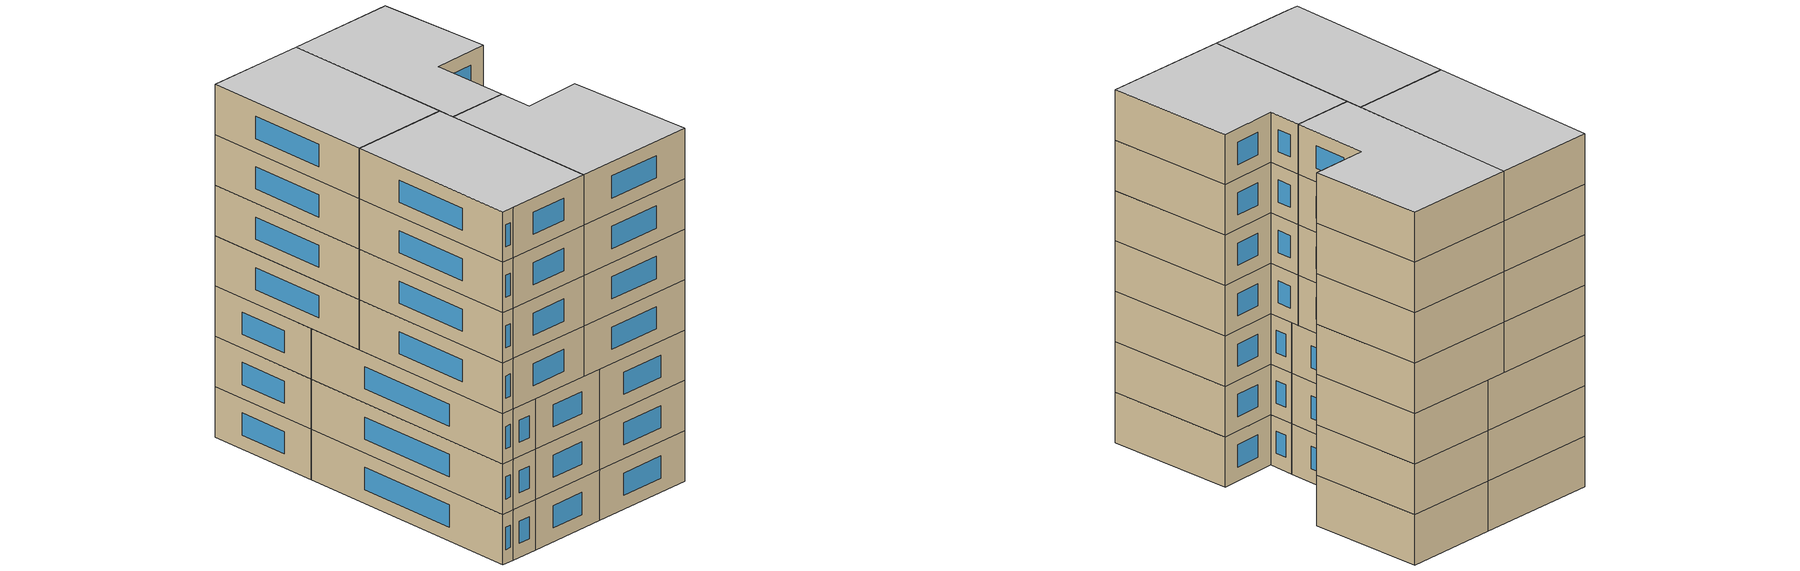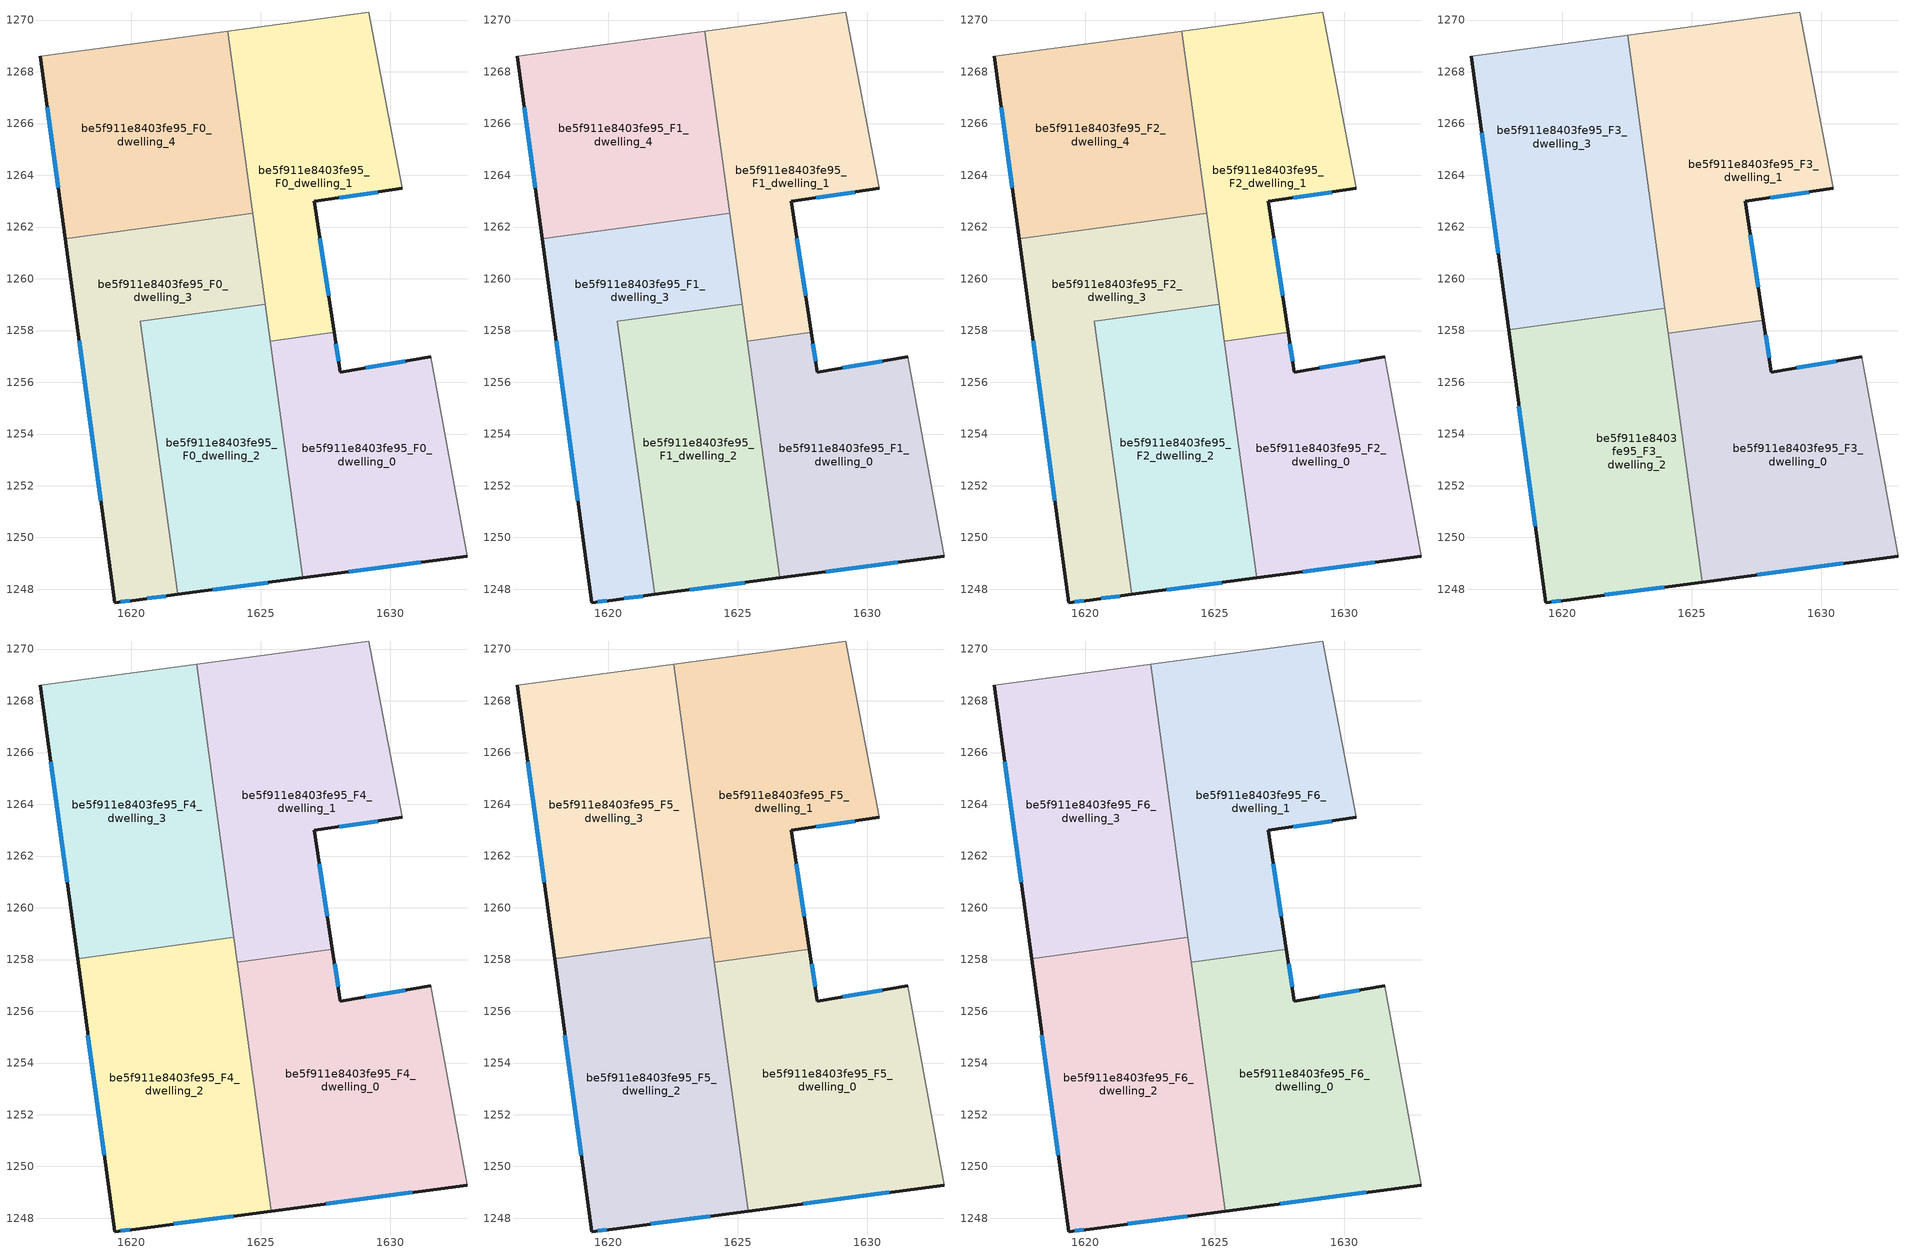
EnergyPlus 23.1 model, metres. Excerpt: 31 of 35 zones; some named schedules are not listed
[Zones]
be5f911e8403fe95_F0_dwelling_0
 floor ground (EU_floor_Construction): 1631.57,1256.99 1632.97,1249.28 1626.62,1248.44 1625.37,1257.58 1627.84,1257.92 1628.07,1256.39 z0
 wall outside (EU_wall_Construction): 1626.62,1248.44 1632.97,1249.28 / 1631.57,1256.99 1628.07,1256.39 1627.84,1257.92 z0:3
 wall adiabatic (EU_wall_Construction): 1632.97,1249.28 1631.57,1256.99 z0:3
 wall to be5f911e8403fe95_F0_dwelling_1 (EU_wall_Construction): 1627.84,1257.92 1625.37,1257.58 z0:3
 wall to be5f911e8403fe95_F0_dwelling_2 (EU_wall_Construction): 1625.37,1257.58 1626.62,1248.44 z0:3
 window (EU_Window_Construction): 1628.4,1248.67 1631.19,1249.04 / 1628,1256.82 1627.9,1257.49 / 1630.59,1256.82 1629.05,1256.55 z0.84:2.16
be5f911e8403fe95_F0_dwelling_1
 floor ground (EU_floor_Construction): 1629.17,1270.3 1630.47,1263.49 1627.09,1263 1627.07,1262.99 1627.84,1257.92 1625.37,1257.58 1623.72,1269.57 z0
 wall outside (EU_wall_Construction): 1627.84,1257.92 1627.07,1262.99 1627.09,1263 1630.47,1263.49 z0:3
 wall adiabatic (EU_wall_Construction): 1630.47,1263.49 1629.17,1270.3 1623.72,1269.57 z0:3
 wall to be5f911e8403fe95_F0_dwelling_4 (EU_wall_Construction): 1623.72,1269.57 1624.69,1262.54 z0:3
 wall to be5f911e8403fe95_F0_dwelling_3 (EU_wall_Construction): 1624.69,1262.54 1625.17,1259.01 z0:3
 wall to be5f911e8403fe95_F0_dwelling_2 (EU_wall_Construction): 1625.17,1259.01 1625.37,1257.59 z0:3
 window (EU_Window_Construction): 1628.04,1263.13 1629.53,1263.35 / 1627.62,1259.34 1627.28,1261.57 z0.84:2.16
be5f911e8403fe95_F0_dwelling_2
 floor ground (EU_floor_Construction): 1625.17,1259.01 1626.62,1248.44 1621.78,1247.8 1620.33,1258.35 z0
 wall outside (EU_wall_Construction): 1621.78,1247.8 1626.62,1248.44 z0:3
 wall to be5f911e8403fe95_F0_dwelling_3 (EU_wall_Construction): 1625.17,1259.01 1620.33,1258.35 1621.78,1247.8 z0:3
 window (EU_Window_Construction): 1623.14,1247.98 1625.27,1248.26 z0.84:2.16
be5f911e8403fe95_F0_dwelling_3
 floor ground (EU_floor_Construction): 1624.69,1262.54 1625.17,1259.01 1620.33,1258.35 1621.78,1247.8 1620.16,1247.58 1619.36,1247.48 1617.43,1261.54 z0
 wall outside (EU_wall_Construction): 1617.43,1261.54 1619.36,1247.48 1620.16,1247.58 1621.78,1247.8 z0:3
 wall to be5f911e8403fe95_F0_dwelling_4 (EU_wall_Construction): 1624.69,1262.54 1617.43,1261.54 z0:3
 window (EU_Window_Construction): 1620.62,1247.64 1621.33,1247.74 / 1619.58,1247.51 1619.94,1247.55 / 1617.97,1257.6 1618.82,1251.42 z0.84:2.16
be5f911e8403fe95_F0_dwelling_4
 floor ground (EU_floor_Construction): 1623.72,1269.57 1624.69,1262.54 1617.43,1261.54 1616.46,1268.6 z0
 wall outside (EU_wall_Construction): 1616.46,1268.6 1617.43,1261.54 z0:3
 wall adiabatic (EU_wall_Construction): 1623.72,1269.57 1616.46,1268.6 z0:3
 window (EU_Window_Construction): 1616.74,1266.62 1617.16,1263.52 z0.84:2.16
be5f911e8403fe95_F1_dwelling_0
 floor to be5f911e8403fe95_F0_dwelling_0 (EU_floor_Construction): 1631.57,1256.99 1632.97,1249.28 1626.62,1248.44 1625.37,1257.58 1627.84,1257.92 1628.07,1256.39 z3
 wall outside (EU_wall_Construction): 1626.62,1248.44 1632.97,1249.28 / 1631.57,1256.99 1628.07,1256.39 1627.84,1257.92 z3:6
 wall adiabatic (EU_wall_Construction): 1632.97,1249.28 1631.57,1256.99 z3:6
 wall to be5f911e8403fe95_F1_dwelling_1 (EU_wall_Construction): 1627.84,1257.92 1625.37,1257.58 z3:6
 wall to be5f911e8403fe95_F1_dwelling_2 (EU_wall_Construction): 1625.37,1257.58 1626.62,1248.44 z3:6
 window (EU_Window_Construction): 1628.4,1248.67 1631.19,1249.04 / 1628,1256.82 1627.9,1257.49 / 1630.59,1256.82 1629.05,1256.55 z3.84:5.16
be5f911e8403fe95_F1_dwelling_1
 floor to be5f911e8403fe95_F0_dwelling_1 (EU_floor_Construction): 1629.17,1270.3 1630.47,1263.49 1627.09,1263 1627.07,1262.99 1627.84,1257.92 1625.37,1257.58 1623.72,1269.57 z3
 wall outside (EU_wall_Construction): 1627.84,1257.92 1627.07,1262.99 1627.09,1263 1630.47,1263.49 z3:6
 wall adiabatic (EU_wall_Construction): 1630.47,1263.49 1629.17,1270.3 1623.72,1269.57 z3:6
 wall to be5f911e8403fe95_F1_dwelling_4 (EU_wall_Construction): 1623.72,1269.57 1624.69,1262.54 z3:6
 wall to be5f911e8403fe95_F1_dwelling_3 (EU_wall_Construction): 1624.69,1262.54 1625.17,1259.01 z3:6
 wall to be5f911e8403fe95_F1_dwelling_2 (EU_wall_Construction): 1625.17,1259.01 1625.37,1257.59 z3:6
 window (EU_Window_Construction): 1628.04,1263.13 1629.53,1263.35 / 1627.62,1259.34 1627.28,1261.57 z3.84:5.16
be5f911e8403fe95_F1_dwelling_2
 floor to be5f911e8403fe95_F0_dwelling_2 (EU_floor_Construction): 1625.17,1259.01 1626.62,1248.44 1621.78,1247.8 1620.33,1258.35 z3
 wall outside (EU_wall_Construction): 1621.78,1247.8 1626.62,1248.44 z3:6
 wall to be5f911e8403fe95_F1_dwelling_3 (EU_wall_Construction): 1625.17,1259.01 1620.33,1258.35 1621.78,1247.8 z3:6
 window (EU_Window_Construction): 1623.14,1247.98 1625.27,1248.26 z3.84:5.16
be5f911e8403fe95_F1_dwelling_3
 floor to be5f911e8403fe95_F0_dwelling_3 (EU_floor_Construction): 1624.69,1262.54 1625.17,1259.01 1620.33,1258.35 1621.78,1247.8 1620.16,1247.58 1619.36,1247.48 1617.43,1261.54 z3
 wall outside (EU_wall_Construction): 1617.43,1261.54 1619.36,1247.48 1620.16,1247.58 1621.78,1247.8 z3:6
 wall to be5f911e8403fe95_F1_dwelling_4 (EU_wall_Construction): 1624.69,1262.54 1617.43,1261.54 z3:6
 window (EU_Window_Construction): 1620.62,1247.64 1621.33,1247.74 / 1619.58,1247.51 1619.94,1247.55 / 1617.97,1257.6 1618.82,1251.42 z3.84:5.16
be5f911e8403fe95_F1_dwelling_4
 floor to be5f911e8403fe95_F0_dwelling_4 (EU_floor_Construction): 1623.72,1269.57 1624.69,1262.54 1617.43,1261.54 1616.46,1268.6 z3
 wall outside (EU_wall_Construction): 1616.46,1268.6 1617.43,1261.54 z3:6
 wall adiabatic (EU_wall_Construction): 1623.72,1269.57 1616.46,1268.6 z3:6
 window (EU_Window_Construction): 1616.74,1266.62 1617.16,1263.52 z3.84:5.16
be5f911e8403fe95_F2_dwelling_0
 floor to be5f911e8403fe95_F1_dwelling_0 (EU_floor_Construction): 1631.57,1256.99 1632.97,1249.28 1626.62,1248.44 1625.37,1257.58 1627.84,1257.92 1628.07,1256.39 z6
 wall outside (EU_wall_Construction): 1626.62,1248.44 1632.97,1249.28 / 1631.57,1256.99 1628.07,1256.39 1627.84,1257.92 z6:9
 wall adiabatic (EU_wall_Construction): 1632.97,1249.28 1631.57,1256.99 z6:9
 wall to be5f911e8403fe95_F2_dwelling_1 (EU_wall_Construction): 1627.84,1257.92 1625.37,1257.58 z6:9
 wall to be5f911e8403fe95_F2_dwelling_2 (EU_wall_Construction): 1625.37,1257.58 1626.62,1248.44 z6:9
 window (EU_Window_Construction): 1628.4,1248.67 1631.19,1249.04 / 1628,1256.82 1627.9,1257.49 / 1630.59,1256.82 1629.05,1256.55 z6.84:8.16
be5f911e8403fe95_F2_dwelling_1
 floor to be5f911e8403fe95_F1_dwelling_1 (EU_floor_Construction): 1629.17,1270.3 1630.47,1263.49 1627.09,1263 1627.07,1262.99 1627.84,1257.92 1625.37,1257.58 1623.72,1269.57 z6
 wall outside (EU_wall_Construction): 1627.84,1257.92 1627.07,1262.99 1627.09,1263 1630.47,1263.49 z6:9
 wall adiabatic (EU_wall_Construction): 1630.47,1263.49 1629.17,1270.3 1623.72,1269.57 z6:9
 wall to be5f911e8403fe95_F2_dwelling_4 (EU_wall_Construction): 1623.72,1269.57 1624.69,1262.54 z6:9
 wall to be5f911e8403fe95_F2_dwelling_3 (EU_wall_Construction): 1624.69,1262.54 1625.17,1259.01 z6:9
 wall to be5f911e8403fe95_F2_dwelling_2 (EU_wall_Construction): 1625.17,1259.01 1625.37,1257.59 z6:9
 window (EU_Window_Construction): 1628.04,1263.13 1629.53,1263.35 / 1627.62,1259.34 1627.28,1261.57 z6.84:8.16
be5f911e8403fe95_F2_dwelling_2
 floor to be5f911e8403fe95_F1_dwelling_2 (EU_floor_Construction): 1625.17,1259.01 1626.62,1248.44 1621.78,1247.8 1620.33,1258.35 z6
 wall outside (EU_wall_Construction): 1621.78,1247.8 1626.62,1248.44 z6:9
 wall to be5f911e8403fe95_F2_dwelling_3 (EU_wall_Construction): 1625.17,1259.01 1620.33,1258.35 1621.78,1247.8 z6:9
 window (EU_Window_Construction): 1623.14,1247.98 1625.27,1248.26 z6.84:8.16
 ceiling adiabatic (EU_roof_Construction): 1625.41,1248.28 1623.96,1258.85 1620.33,1258.35 1621.78,1247.8 z9
be5f911e8403fe95_F2_dwelling_3
 floor to be5f911e8403fe95_F1_dwelling_3 (EU_floor_Construction): 1624.69,1262.54 1625.17,1259.01 1620.33,1258.35 1621.78,1247.8 1620.16,1247.58 1619.36,1247.48 1617.43,1261.54 z6
 wall outside (EU_wall_Construction): 1617.43,1261.54 1619.36,1247.48 1620.16,1247.58 1621.78,1247.8 z6:9
 wall to be5f911e8403fe95_F2_dwelling_4 (EU_wall_Construction): 1624.69,1262.54 1617.43,1261.54 z6:9
 window (EU_Window_Construction): 1620.62,1247.64 1621.33,1247.74 / 1619.58,1247.51 1619.94,1247.55 / 1617.97,1257.6 1618.82,1251.42 z6.84:8.16
be5f911e8403fe95_F2_dwelling_4
 floor to be5f911e8403fe95_F1_dwelling_4 (EU_floor_Construction): 1623.72,1269.57 1624.69,1262.54 1617.43,1261.54 1616.46,1268.6 z6
 wall outside (EU_wall_Construction): 1616.46,1268.6 1617.43,1261.54 z6:9
 wall adiabatic (EU_wall_Construction): 1623.72,1269.57 1616.46,1268.6 z6:9
 window (EU_Window_Construction): 1616.74,1266.62 1617.16,1263.52 z6.84:8.16
be5f911e8403fe95_F3_dwelling_0
 floor to be5f911e8403fe95_F2_dwelling_0 (EU_floor_Construction): 1631.57,1256.99 1632.97,1249.28 1626.62,1248.44 1625.37,1257.58 1627.84,1257.92 1628.07,1256.39 z9
 floor to be5f911e8403fe95_F2_dwelling_2 (EU_floor_Construction): 1625.3,1258.05 1626.62,1248.44 1625.41,1248.28 1624.09,1257.89 z9
 floor to be5f911e8403fe95_F2_dwelling_1 (EU_floor_Construction): 1627.77,1258.39 1627.84,1257.92 1625.37,1257.59 1625.3,1258.05 z9
 wall outside (EU_wall_Construction): 1625.41,1248.28 1632.97,1249.28 / 1631.57,1256.99 1628.07,1256.39 1627.77,1258.39 z9:12
 wall to be5f911e8403fe95_F3_dwelling_1 (EU_wall_Construction): 1627.77,1258.39 1624.09,1257.89 z9:12
 wall adiabatic (EU_wall_Construction): 1632.97,1249.28 1631.57,1256.99 z9:12
 wall to be5f911e8403fe95_F3_dwelling_2 (EU_wall_Construction): 1624.09,1257.89 1625.41,1248.28 z9:12
 window (EU_Window_Construction): 1627.53,1248.56 1630.85,1249 / 1627.98,1256.95 1627.85,1257.83 / 1630.59,1256.82 1629.05,1256.55 z9.84:11.16
be5f911e8403fe95_F3_dwelling_1
 floor to be5f911e8403fe95_F2_dwelling_1 (EU_floor_Construction): 1629.17,1270.3 1630.47,1263.49 1627.07,1262.99 1627.77,1258.39 1625.3,1258.05 1623.73,1269.57 z9
 floor to be5f911e8403fe95_F2_dwelling_3 (EU_floor_Construction): 1624.69,1262.54 1625.17,1259.01 1623.96,1258.85 1623.48,1262.37 z9
 floor to be5f911e8403fe95_F2_dwelling_4 (EU_floor_Construction): 1623.73,1269.57 1624.69,1262.54 1623.48,1262.37 1622.52,1269.41 z9
 floor to be5f911e8403fe95_F2_dwelling_2 (EU_floor_Construction): 1625.17,1259.01 1625.3,1258.05 1624.09,1257.89 1623.96,1258.85 z9
 wall outside (EU_wall_Construction): 1627.77,1258.39 1627.07,1262.99 1630.47,1263.49 z9:12
 wall adiabatic (EU_wall_Construction): 1630.47,1263.49 1629.17,1270.3 1622.52,1269.41 z9:12
 wall to be5f911e8403fe95_F3_dwelling_3 (EU_wall_Construction): 1622.52,1269.41 1623.96,1258.86 z9:12
 wall to be5f911e8403fe95_F3_dwelling_2 (EU_wall_Construction): 1623.96,1258.86 1624.09,1257.89 z9:12
 window (EU_Window_Construction): 1628.02,1263.13 1629.52,1263.35 / 1627.57,1259.68 1627.27,1261.7 z9.84:11.16
be5f911e8403fe95_F3_dwelling_2
 floor to be5f911e8403fe95_F2_dwelling_3 (EU_floor_Construction): 1623.96,1258.86 1620.33,1258.35 1621.78,1247.8 1620.16,1247.58 1619.36,1247.48 1617.91,1258.03 z9
 floor adiabatic (EU_floor_Construction): 1623.96,1258.86 1625.41,1248.28 1621.78,1247.8 1620.33,1258.35 z9
 wall outside (EU_wall_Construction): 1617.91,1258.03 1619.36,1247.48 1620.16,1247.58 1625.41,1248.28 z9:12
 wall to be5f911e8403fe95_F3_dwelling_3 (EU_wall_Construction): 1623.96,1258.86 1617.91,1258.03 z9:12
 window (EU_Window_Construction): 1621.63,1247.78 1623.94,1248.08 / 1619.58,1247.51 1619.94,1247.55 / 1618.32,1255.07 1618.95,1250.44 z9.84:11.16
be5f911e8403fe95_F3_dwelling_3
 floor to be5f911e8403fe95_F2_dwelling_3 (EU_floor_Construction): 1623.48,1262.37 1623.96,1258.86 1617.91,1258.03 1617.43,1261.54 z9
 floor to be5f911e8403fe95_F2_dwelling_4 (EU_floor_Construction): 1622.52,1269.41 1623.48,1262.37 1617.43,1261.54 1616.46,1268.6 z9
 wall outside (EU_wall_Construction): 1616.46,1268.6 1617.91,1258.03 z9:12
 wall adiabatic (EU_wall_Construction): 1622.52,1269.41 1616.46,1268.6 z9:12
 window (EU_Window_Construction): 1616.87,1265.64 1617.51,1260.99 z9.84:11.16
be5f911e8403fe95_F4_dwelling_0
 floor to be5f911e8403fe95_F3_dwelling_0 (EU_floor_Construction): 1631.57,1256.99 1632.97,1249.28 1625.41,1248.28 1624.09,1257.89 1627.77,1258.39 1628.07,1256.39 z12
 wall outside (EU_wall_Construction): 1625.41,1248.28 1632.97,1249.28 / 1631.57,1256.99 1628.07,1256.39 1627.77,1258.39 z12:15
 wall to be5f911e8403fe95_F4_dwelling_1 (EU_wall_Construction): 1627.77,1258.39 1624.09,1257.89 z12:15
 wall adiabatic (EU_wall_Construction): 1632.97,1249.28 1631.57,1256.99 z12:15
 wall to be5f911e8403fe95_F4_dwelling_2 (EU_wall_Construction): 1624.09,1257.89 1625.41,1248.28 z12:15
 window (EU_Window_Construction): 1627.53,1248.56 1630.85,1249 / 1627.98,1256.95 1627.85,1257.83 / 1630.59,1256.82 1629.05,1256.55 z12.84:14.16
be5f911e8403fe95_F4_dwelling_1
 floor to be5f911e8403fe95_F3_dwelling_1 (EU_floor_Construction): 1629.17,1270.3 1630.47,1263.49 1627.07,1262.99 1627.77,1258.39 1624.09,1257.89 1622.52,1269.41 z12
 wall outside (EU_wall_Construction): 1627.77,1258.39 1627.07,1262.99 1630.47,1263.49 z12:15
 wall adiabatic (EU_wall_Construction): 1630.47,1263.49 1629.17,1270.3 1622.52,1269.41 z12:15
 wall to be5f911e8403fe95_F4_dwelling_3 (EU_wall_Construction): 1622.52,1269.41 1623.96,1258.86 z12:15
 wall to be5f911e8403fe95_F4_dwelling_2 (EU_wall_Construction): 1623.96,1258.86 1624.09,1257.89 z12:15
 window (EU_Window_Construction): 1628.02,1263.13 1629.52,1263.35 / 1627.57,1259.68 1627.27,1261.7 z12.84:14.16
be5f911e8403fe95_F4_dwelling_2
 floor to be5f911e8403fe95_F3_dwelling_2 (EU_floor_Construction): 1623.96,1258.86 1625.41,1248.28 1620.16,1247.58 1619.36,1247.48 1617.91,1258.03 z12
 wall outside (EU_wall_Construction): 1617.91,1258.03 1619.36,1247.48 1620.16,1247.58 1625.41,1248.28 z12:15
 wall to be5f911e8403fe95_F4_dwelling_3 (EU_wall_Construction): 1623.96,1258.86 1617.91,1258.03 z12:15
 window (EU_Window_Construction): 1621.63,1247.78 1623.94,1248.08 / 1619.58,1247.51 1619.94,1247.55 / 1618.32,1255.07 1618.95,1250.44 z12.84:14.16
be5f911e8403fe95_F4_dwelling_3
 floor to be5f911e8403fe95_F3_dwelling_3 (EU_floor_Construction): 1622.52,1269.41 1623.96,1258.86 1617.91,1258.03 1616.46,1268.6 z12
 wall outside (EU_wall_Construction): 1616.46,1268.6 1617.91,1258.03 z12:15
 wall adiabatic (EU_wall_Construction): 1622.52,1269.41 1616.46,1268.6 z12:15
 window (EU_Window_Construction): 1616.87,1265.64 1617.51,1260.99 z12.84:14.16
be5f911e8403fe95_F5_dwelling_0
 floor to be5f911e8403fe95_F4_dwelling_0 (EU_floor_Construction): 1631.57,1256.99 1632.97,1249.28 1625.41,1248.28 1624.09,1257.89 1627.77,1258.39 1628.07,1256.39 z15
 wall outside (EU_wall_Construction): 1625.41,1248.28 1632.97,1249.28 / 1631.57,1256.99 1628.07,1256.39 1627.77,1258.39 z15:18
 wall to be5f911e8403fe95_F5_dwelling_1 (EU_wall_Construction): 1627.77,1258.39 1624.09,1257.89 z15:18
 wall adiabatic (EU_wall_Construction): 1632.97,1249.28 1631.57,1256.99 z15:18
 wall to be5f911e8403fe95_F5_dwelling_2 (EU_wall_Construction): 1624.09,1257.89 1625.41,1248.28 z15:18
 window (EU_Window_Construction): 1627.53,1248.56 1630.85,1249 / 1627.98,1256.95 1627.85,1257.83 / 1630.59,1256.82 1629.05,1256.55 z15.84:17.16
be5f911e8403fe95_F5_dwelling_1
 floor to be5f911e8403fe95_F4_dwelling_1 (EU_floor_Construction): 1629.17,1270.3 1630.47,1263.49 1627.07,1262.99 1627.77,1258.39 1624.09,1257.89 1622.52,1269.41 z15
 wall outside (EU_wall_Construction): 1627.77,1258.39 1627.07,1262.99 1630.47,1263.49 z15:18
 wall adiabatic (EU_wall_Construction): 1630.47,1263.49 1629.17,1270.3 1622.52,1269.41 z15:18
 wall to be5f911e8403fe95_F5_dwelling_3 (EU_wall_Construction): 1622.52,1269.41 1623.96,1258.86 z15:18
 wall to be5f911e8403fe95_F5_dwelling_2 (EU_wall_Construction): 1623.96,1258.86 1624.09,1257.89 z15:18
 window (EU_Window_Construction): 1628.02,1263.13 1629.52,1263.35 / 1627.57,1259.68 1627.27,1261.7 z15.84:17.16
be5f911e8403fe95_F5_dwelling_2
 floor to be5f911e8403fe95_F4_dwelling_2 (EU_floor_Construction): 1623.96,1258.86 1625.41,1248.28 1620.16,1247.58 1619.36,1247.48 1617.91,1258.03 z15
 wall outside (EU_wall_Construction): 1617.91,1258.03 1619.36,1247.48 1620.16,1247.58 1625.41,1248.28 z15:18
 wall to be5f911e8403fe95_F5_dwelling_3 (EU_wall_Construction): 1623.96,1258.86 1617.91,1258.03 z15:18
 window (EU_Window_Construction): 1621.63,1247.78 1623.94,1248.08 / 1619.58,1247.51 1619.94,1247.55 / 1618.32,1255.07 1618.95,1250.44 z15.84:17.16
be5f911e8403fe95_F5_dwelling_3
 floor to be5f911e8403fe95_F4_dwelling_3 (EU_floor_Construction): 1622.52,1269.41 1623.96,1258.86 1617.91,1258.03 1616.46,1268.6 z15
 wall outside (EU_wall_Construction): 1616.46,1268.6 1617.91,1258.03 z15:18
 wall adiabatic (EU_wall_Construction): 1622.52,1269.41 1616.46,1268.6 z15:18
 window (EU_Window_Construction): 1616.87,1265.64 1617.51,1260.99 z15.84:17.16
be5f911e8403fe95_F6_dwelling_0
 floor to be5f911e8403fe95_F5_dwelling_0 (EU_floor_Construction): 1631.57,1256.99 1632.97,1249.28 1625.41,1248.28 1624.09,1257.89 1627.77,1258.39 1628.07,1256.39 z18
 wall outside (EU_wall_Construction): 1625.41,1248.28 1632.97,1249.28 / 1631.57,1256.99 1628.07,1256.39 1627.77,1258.39 z18:21
 wall to be5f911e8403fe95_F6_dwelling_1 (EU_wall_Construction): 1627.77,1258.39 1624.09,1257.89 z18:21
 wall adiabatic (EU_wall_Construction): 1632.97,1249.28 1631.57,1256.99 z18:21
 wall to be5f911e8403fe95_F6_dwelling_2 (EU_wall_Construction): 1624.09,1257.89 1625.41,1248.28 z18:21
 window (EU_Window_Construction): 1627.53,1248.56 1630.85,1249 / 1627.98,1256.95 1627.85,1257.83 / 1630.59,1256.82 1629.05,1256.55 z18.84:20.16
 ceiling to be5f911e8403fe95_F7_dwelling_0 (EU_floor_Construction): 1632.97,1249.28 1631.57,1256.99 1628.07,1256.39 1627.77,1258.39 1624.09,1257.89 1625.41,1248.28 z21
be5f911e8403fe95_F6_dwelling_1
 floor to be5f911e8403fe95_F5_dwelling_1 (EU_floor_Construction): 1629.17,1270.3 1630.47,1263.49 1627.07,1262.99 1627.77,1258.39 1624.09,1257.89 1622.52,1269.41 z18
 wall outside (EU_wall_Construction): 1627.77,1258.39 1627.07,1262.99 1630.47,1263.49 z18:21
 wall adiabatic (EU_wall_Construction): 1630.47,1263.49 1629.17,1270.3 1622.52,1269.41 z18:21
 wall to be5f911e8403fe95_F6_dwelling_3 (EU_wall_Construction): 1622.52,1269.41 1623.96,1258.86 z18:21
 wall to be5f911e8403fe95_F6_dwelling_2 (EU_wall_Construction): 1623.96,1258.86 1624.09,1257.89 z18:21
 window (EU_Window_Construction): 1628.02,1263.13 1629.52,1263.35 / 1627.57,1259.68 1627.27,1261.7 z18.84:20.16
 ceiling to be5f911e8403fe95_F7_dwelling_1 (EU_floor_Construction): 1627.77,1258.39 1627.07,1262.99 1630.47,1263.49 1629.17,1270.3 1622.52,1269.41 1624.09,1257.89 z21
be5f911e8403fe95_F6_dwelling_2
 floor to be5f911e8403fe95_F5_dwelling_2 (EU_floor_Construction): 1623.96,1258.86 1625.41,1248.28 1620.16,1247.58 1619.36,1247.48 1617.91,1258.03 z18
 wall outside (EU_wall_Construction): 1617.91,1258.03 1619.36,1247.48 1620.16,1247.58 1625.41,1248.28 z18:21
 wall to be5f911e8403fe95_F6_dwelling_3 (EU_wall_Construction): 1623.96,1258.86 1617.91,1258.03 z18:21
 window (EU_Window_Construction): 1621.63,1247.78 1623.94,1248.08 / 1619.58,1247.51 1619.94,1247.55 / 1618.32,1255.07 1618.95,1250.44 z18.84:20.16
 ceiling to be5f911e8403fe95_F7_dwelling_2 (EU_floor_Construction): 1625.41,1248.28 1623.96,1258.86 1617.91,1258.03 1619.36,1247.48 1620.16,1247.58 z21
be5f911e8403fe95_F6_dwelling_3
 floor to be5f911e8403fe95_F5_dwelling_3 (EU_floor_Construction): 1622.52,1269.41 1623.96,1258.86 1617.91,1258.03 1616.46,1268.6 z18
 wall outside (EU_wall_Construction): 1616.46,1268.6 1617.91,1258.03 z18:21
 wall adiabatic (EU_wall_Construction): 1622.52,1269.41 1616.46,1268.6 z18:21
 window (EU_Window_Construction): 1616.87,1265.64 1617.51,1260.99 z18.84:20.16
 ceiling to be5f911e8403fe95_F7_dwelling_3 (EU_floor_Construction): 1623.96,1258.86 1622.52,1269.41 1616.46,1268.6 1617.91,1258.03 z21
[Building]
EU S2 Campaign: North Axis=0; Terrain=City; Solar Distribution=FullExterior
[Site:Location]
Lyon-Bron: Latitude=45.75; Longitude=5; Time Zone=1; Elevation=198
[SizingPeriod:WeatherFileDays]
AnnualSizingPeriod: Begin Month=1; Begin Day of Month=1; End Month=12; End Day of Month=31; Day of Week for Start Day=Monday; Use Weather File Daylight Saving Period=No; Use Weather File Rain and Snow Indicators=No
[MATERIAL]
EU_InternalMass_Material: Roughness=MediumRough; Thickness=0.1; Conductivity=1; Density=1800; Specific Heat=900; Thermal Absorptance=0.9; Solar Absorptance=0.7; Visible Absorptance=0.7
[MATERIAL:NOMASS] Roughness=MediumRough; Thermal Absorptance=0.9; Solar Absorptance=0.7; Visible Absorptance=0.7
Name | Thermal Resistance
EU_wall_NoMass | 0.776494
EU_roof_NoMass | 0.486893
EU_floor_NoMass | 0.421597
[WINDOWMATERIAL:SIMPLEGLAZINGSYSTEM]
EU_Window_SimpleGlazing: UFactor=4.24961; Solar Heat Gain Coefficient=0.83; Visible Transmittance=0.83
[CONSTRUCTION]
EU_wall_Construction: EU_wall_NoMass
EU_roof_Construction: EU_roof_NoMass
EU_floor_Construction: EU_floor_NoMass
EU_Window_Construction: EU_Window_SimpleGlazing
EU_InternalMass_Construction: EU_InternalMass_Material
[ZONE] Type=1; Multiplier=1; Ceiling Height=autocalculate; Floor Area=autocalculate; Part of Total Floor Area=Yes
Name | Volume
be5f911e8403fe95_F0_dwelling_0; be5f911e8403fe95_F1_dwelling_0; be5f911e8403fe95_F2_dwelling_0 | 156.202
be5f911e8403fe95_F3_dwelling_0; be5f911e8403fe95_F4_dwelling_0; be5f911e8403fe95_F5_dwelling_0; be5f911e8403fe95_F6_dwelling_0 | 195.253
be5f911e8403fe95_F0_dwelling_1; be5f911e8403fe95_F1_dwelling_1; be5f911e8403fe95_F2_dwelling_1 | 156.204
be5f911e8403fe95_F3_dwelling_1; be5f911e8403fe95_F4_dwelling_1; be5f911e8403fe95_F5_dwelling_1; be5f911e8403fe95_F6_dwelling_1 | 195.238
be5f911e8403fe95_F0_dwelling_2; be5f911e8403fe95_F1_dwelling_2; be5f911e8403fe95_F2_dwelling_2 | 156.208
be5f911e8403fe95_F3_dwelling_2; be5f911e8403fe95_F4_dwelling_2; be5f911e8403fe95_F5_dwelling_2; be5f911e8403fe95_F6_dwelling_2 | 195.232
be5f911e8403fe95_F0_dwelling_3; be5f911e8403fe95_F1_dwelling_3; be5f911e8403fe95_F2_dwelling_3 | 156.173
be5f911e8403fe95_F3_dwelling_3; be5f911e8403fe95_F4_dwelling_3; be5f911e8403fe95_F5_dwelling_3; be5f911e8403fe95_F6_dwelling_3 | 195.251
be5f911e8403fe95_F0_dwelling_4; be5f911e8403fe95_F1_dwelling_4; be5f911e8403fe95_F2_dwelling_4 | 156.203
[INTERNALMASS] Construction=EU_InternalMass_Construction
Name | Zone or ZoneList | Surface Area
be5f911e8403fe95_F0_dwelling_0_EU_InternalMass | be5f911e8403fe95_F0_dwelling_0 | 52.0663
be5f911e8403fe95_F0_dwelling_1_EU_InternalMass | be5f911e8403fe95_F0_dwelling_1 | 52.0669
be5f911e8403fe95_F0_dwelling_2_EU_InternalMass | be5f911e8403fe95_F0_dwelling_2 | 52.0706
be5f911e8403fe95_F0_dwelling_3_EU_InternalMass | be5f911e8403fe95_F0_dwelling_3 | 52.0578
be5f911e8403fe95_F0_dwelling_4_EU_InternalMass | be5f911e8403fe95_F0_dwelling_4 | 52.0671
be5f911e8403fe95_F1_dwelling_0_EU_InternalMass | be5f911e8403fe95_F1_dwelling_0 | 52.0663
be5f911e8403fe95_F1_dwelling_1_EU_InternalMass | be5f911e8403fe95_F1_dwelling_1 | 52.0669
be5f911e8403fe95_F1_dwelling_2_EU_InternalMass | be5f911e8403fe95_F1_dwelling_2 | 52.0706
be5f911e8403fe95_F1_dwelling_3_EU_InternalMass | be5f911e8403fe95_F1_dwelling_3 | 52.0578
be5f911e8403fe95_F1_dwelling_4_EU_InternalMass | be5f911e8403fe95_F1_dwelling_4 | 52.0671
be5f911e8403fe95_F2_dwelling_0_EU_InternalMass | be5f911e8403fe95_F2_dwelling_0 | 52.0663
be5f911e8403fe95_F2_dwelling_1_EU_InternalMass | be5f911e8403fe95_F2_dwelling_1 | 52.0669
be5f911e8403fe95_F2_dwelling_2_EU_InternalMass | be5f911e8403fe95_F2_dwelling_2 | 52.0706
be5f911e8403fe95_F2_dwelling_3_EU_InternalMass | be5f911e8403fe95_F2_dwelling_3 | 52.0578
be5f911e8403fe95_F2_dwelling_4_EU_InternalMass | be5f911e8403fe95_F2_dwelling_4 | 52.0671
be5f911e8403fe95_F3_dwelling_0_EU_InternalMass | be5f911e8403fe95_F3_dwelling_0 | 65.0841
be5f911e8403fe95_F3_dwelling_1_EU_InternalMass | be5f911e8403fe95_F3_dwelling_1 | 65.0797
be5f911e8403fe95_F3_dwelling_2_EU_InternalMass | be5f911e8403fe95_F3_dwelling_2 | 65.0777
be5f911e8403fe95_F3_dwelling_3_EU_InternalMass | be5f911e8403fe95_F3_dwelling_3 | 65.0834
be5f911e8403fe95_F4_dwelling_0_EU_InternalMass | be5f911e8403fe95_F4_dwelling_0 | 65.0841
be5f911e8403fe95_F4_dwelling_1_EU_InternalMass | be5f911e8403fe95_F4_dwelling_1 | 65.0797
be5f911e8403fe95_F4_dwelling_2_EU_InternalMass | be5f911e8403fe95_F4_dwelling_2 | 65.0777
be5f911e8403fe95_F4_dwelling_3_EU_InternalMass | be5f911e8403fe95_F4_dwelling_3 | 65.0834
be5f911e8403fe95_F5_dwelling_0_EU_InternalMass | be5f911e8403fe95_F5_dwelling_0 | 65.0841
be5f911e8403fe95_F5_dwelling_1_EU_InternalMass | be5f911e8403fe95_F5_dwelling_1 | 65.0797
be5f911e8403fe95_F5_dwelling_2_EU_InternalMass | be5f911e8403fe95_F5_dwelling_2 | 65.0777
be5f911e8403fe95_F5_dwelling_3_EU_InternalMass | be5f911e8403fe95_F5_dwelling_3 | 65.0834
be5f911e8403fe95_F6_dwelling_0_EU_InternalMass | be5f911e8403fe95_F6_dwelling_0 | 65.0841
be5f911e8403fe95_F6_dwelling_1_EU_InternalMass | be5f911e8403fe95_F6_dwelling_1 | 65.0797
be5f911e8403fe95_F6_dwelling_2_EU_InternalMass | be5f911e8403fe95_F6_dwelling_2 | 65.0777
be5f911e8403fe95_F6_dwelling_3_EU_InternalMass | be5f911e8403fe95_F6_dwelling_3 | 65.0834
[OTHEREQUIPMENT] Fuel Type=Electricity; Design Level Calculation Method=Watts/Area; Power per Zone Floor Area=1; Fraction Latent=0; Fraction Radiant=0; Fraction Lost=0; Carbon Dioxide Generation Rate=0; EndUse Subcategory=EU_Step8_InternalGains
Name | Zone or ZoneList or Space or SpaceList | Schedule
EU_Step8_InternalGain_be5f911e8403fe95_F0_dwelling_0_f000 | be5f911e8403fe95_F0_dwelling_0 | EU_Step8_GainSchedule_be5f911e8403fe95_F0_dwelling_0_f000
EU_Step8_InternalGain_be5f911e8403fe95_F0_dwelling_1_f000 | be5f911e8403fe95_F0_dwelling_1 | EU_Step8_GainSchedule_be5f911e8403fe95_F0_dwelling_1_f000
EU_Step8_InternalGain_be5f911e8403fe95_F0_dwelling_2_f000 | be5f911e8403fe95_F0_dwelling_2 | EU_Step8_GainSchedule_be5f911e8403fe95_F0_dwelling_2_f000
EU_Step8_InternalGain_be5f911e8403fe95_F0_dwelling_3_f000 | be5f911e8403fe95_F0_dwelling_3 | EU_Step8_GainSchedule_be5f911e8403fe95_F0_dwelling_3_f000
EU_Step8_InternalGain_be5f911e8403fe95_F0_dwelling_4_f000 | be5f911e8403fe95_F0_dwelling_4 | EU_Step8_GainSchedule_be5f911e8403fe95_F0_dwelling_4_f000
EU_Step8_InternalGain_be5f911e8403fe95_F1_dwelling_0_f000 | be5f911e8403fe95_F1_dwelling_0 | EU_Step8_GainSchedule_be5f911e8403fe95_F1_dwelling_0_f000
EU_Step8_InternalGain_be5f911e8403fe95_F1_dwelling_1_f000 | be5f911e8403fe95_F1_dwelling_1 | EU_Step8_GainSchedule_be5f911e8403fe95_F1_dwelling_1_f000
EU_Step8_InternalGain_be5f911e8403fe95_F1_dwelling_2_f000 | be5f911e8403fe95_F1_dwelling_2 | EU_Step8_GainSchedule_be5f911e8403fe95_F1_dwelling_2_f000
EU_Step8_InternalGain_be5f911e8403fe95_F1_dwelling_3_f000 | be5f911e8403fe95_F1_dwelling_3 | EU_Step8_GainSchedule_be5f911e8403fe95_F1_dwelling_3_f000
EU_Step8_InternalGain_be5f911e8403fe95_F1_dwelling_4_f000 | be5f911e8403fe95_F1_dwelling_4 | EU_Step8_GainSchedule_be5f911e8403fe95_F1_dwelling_4_f000
EU_Step8_InternalGain_be5f911e8403fe95_F2_dwelling_0_f000 | be5f911e8403fe95_F2_dwelling_0 | EU_Step8_GainSchedule_be5f911e8403fe95_F2_dwelling_0_f000
EU_Step8_InternalGain_be5f911e8403fe95_F2_dwelling_1_f000 | be5f911e8403fe95_F2_dwelling_1 | EU_Step8_GainSchedule_be5f911e8403fe95_F2_dwelling_1_f000
EU_Step8_InternalGain_be5f911e8403fe95_F2_dwelling_2_f000 | be5f911e8403fe95_F2_dwelling_2 | EU_Step8_GainSchedule_be5f911e8403fe95_F2_dwelling_2_f000
EU_Step8_InternalGain_be5f911e8403fe95_F2_dwelling_3_f000 | be5f911e8403fe95_F2_dwelling_3 | EU_Step8_GainSchedule_be5f911e8403fe95_F2_dwelling_3_f000
EU_Step8_InternalGain_be5f911e8403fe95_F2_dwelling_4_f000 | be5f911e8403fe95_F2_dwelling_4 | EU_Step8_GainSchedule_be5f911e8403fe95_F2_dwelling_4_f000
EU_Step8_InternalGain_be5f911e8403fe95_F3_dwelling_0_f000 | be5f911e8403fe95_F3_dwelling_0 | EU_Step8_GainSchedule_be5f911e8403fe95_F3_dwelling_0_f000
EU_Step8_InternalGain_be5f911e8403fe95_F3_dwelling_1_f000 | be5f911e8403fe95_F3_dwelling_1 | EU_Step8_GainSchedule_be5f911e8403fe95_F3_dwelling_1_f000
EU_Step8_InternalGain_be5f911e8403fe95_F3_dwelling_2_f000 | be5f911e8403fe95_F3_dwelling_2 | EU_Step8_GainSchedule_be5f911e8403fe95_F3_dwelling_2_f000
EU_Step8_InternalGain_be5f911e8403fe95_F3_dwelling_3_f000 | be5f911e8403fe95_F3_dwelling_3 | EU_Step8_GainSchedule_be5f911e8403fe95_F3_dwelling_3_f000
EU_Step8_InternalGain_be5f911e8403fe95_F4_dwelling_0_f000 | be5f911e8403fe95_F4_dwelling_0 | EU_Step8_GainSchedule_be5f911e8403fe95_F4_dwelling_0_f000
EU_Step8_InternalGain_be5f911e8403fe95_F4_dwelling_1_f000 | be5f911e8403fe95_F4_dwelling_1 | EU_Step8_GainSchedule_be5f911e8403fe95_F4_dwelling_1_f000
EU_Step8_InternalGain_be5f911e8403fe95_F4_dwelling_2_f000 | be5f911e8403fe95_F4_dwelling_2 | EU_Step8_GainSchedule_be5f911e8403fe95_F4_dwelling_2_f000
EU_Step8_InternalGain_be5f911e8403fe95_F4_dwelling_3_f000 | be5f911e8403fe95_F4_dwelling_3 | EU_Step8_GainSchedule_be5f911e8403fe95_F4_dwelling_3_f000
EU_Step8_InternalGain_be5f911e8403fe95_F5_dwelling_0_f000 | be5f911e8403fe95_F5_dwelling_0 | EU_Step8_GainSchedule_be5f911e8403fe95_F5_dwelling_0_f000
EU_Step8_InternalGain_be5f911e8403fe95_F5_dwelling_1_f000 | be5f911e8403fe95_F5_dwelling_1 | EU_Step8_GainSchedule_be5f911e8403fe95_F5_dwelling_1_f000
EU_Step8_InternalGain_be5f911e8403fe95_F5_dwelling_2_f000 | be5f911e8403fe95_F5_dwelling_2 | EU_Step8_GainSchedule_be5f911e8403fe95_F5_dwelling_2_f000
EU_Step8_InternalGain_be5f911e8403fe95_F5_dwelling_3_f000 | be5f911e8403fe95_F5_dwelling_3 | EU_Step8_GainSchedule_be5f911e8403fe95_F5_dwelling_3_f000
EU_Step8_InternalGain_be5f911e8403fe95_F6_dwelling_0_f000 | be5f911e8403fe95_F6_dwelling_0 | EU_Step8_GainSchedule_be5f911e8403fe95_F6_dwelling_0_f000
EU_Step8_InternalGain_be5f911e8403fe95_F6_dwelling_1_f000 | be5f911e8403fe95_F6_dwelling_1 | EU_Step8_GainSchedule_be5f911e8403fe95_F6_dwelling_1_f000
EU_Step8_InternalGain_be5f911e8403fe95_F6_dwelling_2_f000 | be5f911e8403fe95_F6_dwelling_2 | EU_Step8_GainSchedule_be5f911e8403fe95_F6_dwelling_2_f000
EU_Step8_InternalGain_be5f911e8403fe95_F6_dwelling_3_f000 | be5f911e8403fe95_F6_dwelling_3 | EU_Step8_GainSchedule_be5f911e8403fe95_F6_dwelling_3_f000
[ZONEVENTILATION:DESIGNFLOWRATE] Schedule=EU_AlwaysOn; Design Flow Rate Calculation Method=AirChanges/Hour; Air Changes per Hour=0.693814; Ventilation Type=Natural; Fan Pressure Rise=0; Fan Total Efficiency=1; Constant Term Coefficient=1; Temperature Term Coefficient=0; Velocity Term Coefficient=0; Velocity Squared Term Coefficient=0; Minimum Indoor Temperature=-100; Maximum Indoor Temperature=100; Delta Temperature=-100; Minimum Outdoor Temperature=-100; Maximum Outdoor Temperature=100; Maximum Wind Speed=40
Name | Zone or ZoneList or Space or SpaceList
EU_ConstantAir_be5f911e8403fe95_F0_dwelling_0 | be5f911e8403fe95_F0_dwelling_0
EU_ConstantAir_be5f911e8403fe95_F0_dwelling_1 | be5f911e8403fe95_F0_dwelling_1
EU_ConstantAir_be5f911e8403fe95_F0_dwelling_2 | be5f911e8403fe95_F0_dwelling_2
EU_ConstantAir_be5f911e8403fe95_F0_dwelling_3 | be5f911e8403fe95_F0_dwelling_3
EU_ConstantAir_be5f911e8403fe95_F0_dwelling_4 | be5f911e8403fe95_F0_dwelling_4
EU_ConstantAir_be5f911e8403fe95_F1_dwelling_0 | be5f911e8403fe95_F1_dwelling_0
EU_ConstantAir_be5f911e8403fe95_F1_dwelling_1 | be5f911e8403fe95_F1_dwelling_1
EU_ConstantAir_be5f911e8403fe95_F1_dwelling_2 | be5f911e8403fe95_F1_dwelling_2
EU_ConstantAir_be5f911e8403fe95_F1_dwelling_3 | be5f911e8403fe95_F1_dwelling_3
EU_ConstantAir_be5f911e8403fe95_F1_dwelling_4 | be5f911e8403fe95_F1_dwelling_4
EU_ConstantAir_be5f911e8403fe95_F2_dwelling_0 | be5f911e8403fe95_F2_dwelling_0
EU_ConstantAir_be5f911e8403fe95_F2_dwelling_1 | be5f911e8403fe95_F2_dwelling_1
EU_ConstantAir_be5f911e8403fe95_F2_dwelling_2 | be5f911e8403fe95_F2_dwelling_2
EU_ConstantAir_be5f911e8403fe95_F2_dwelling_3 | be5f911e8403fe95_F2_dwelling_3
EU_ConstantAir_be5f911e8403fe95_F2_dwelling_4 | be5f911e8403fe95_F2_dwelling_4
EU_ConstantAir_be5f911e8403fe95_F3_dwelling_0 | be5f911e8403fe95_F3_dwelling_0
EU_ConstantAir_be5f911e8403fe95_F3_dwelling_1 | be5f911e8403fe95_F3_dwelling_1
EU_ConstantAir_be5f911e8403fe95_F3_dwelling_2 | be5f911e8403fe95_F3_dwelling_2
EU_ConstantAir_be5f911e8403fe95_F3_dwelling_3 | be5f911e8403fe95_F3_dwelling_3
EU_ConstantAir_be5f911e8403fe95_F4_dwelling_0 | be5f911e8403fe95_F4_dwelling_0
EU_ConstantAir_be5f911e8403fe95_F4_dwelling_1 | be5f911e8403fe95_F4_dwelling_1
EU_ConstantAir_be5f911e8403fe95_F4_dwelling_2 | be5f911e8403fe95_F4_dwelling_2
EU_ConstantAir_be5f911e8403fe95_F4_dwelling_3 | be5f911e8403fe95_F4_dwelling_3
EU_ConstantAir_be5f911e8403fe95_F5_dwelling_0 | be5f911e8403fe95_F5_dwelling_0
EU_ConstantAir_be5f911e8403fe95_F5_dwelling_1 | be5f911e8403fe95_F5_dwelling_1
EU_ConstantAir_be5f911e8403fe95_F5_dwelling_2 | be5f911e8403fe95_F5_dwelling_2
EU_ConstantAir_be5f911e8403fe95_F5_dwelling_3 | be5f911e8403fe95_F5_dwelling_3
EU_ConstantAir_be5f911e8403fe95_F6_dwelling_0 | be5f911e8403fe95_F6_dwelling_0
EU_ConstantAir_be5f911e8403fe95_F6_dwelling_1 | be5f911e8403fe95_F6_dwelling_1
EU_ConstantAir_be5f911e8403fe95_F6_dwelling_2 | be5f911e8403fe95_F6_dwelling_2
EU_ConstantAir_be5f911e8403fe95_F6_dwelling_3 | be5f911e8403fe95_F6_dwelling_3
[HVACTEMPLATE:ZONE:IDEALLOADSAIRSYSTEM] System Availability Schedule=EU_AlwaysOn; Maximum Heating Supply Air Temperature=50; Minimum Cooling Supply Air Temperature=13; Maximum Heating Supply Air Humidity Ratio=0.0156; Minimum Cooling Supply Air Humidity Ratio=0.0077; Heating Limit=NoLimit; Cooling Limit=NoLimit; Heating Availability Schedule=EU_AlwaysOn; Cooling Availability Schedule=EU_CoolingOff; Dehumidification Control Type=ConstantSensibleHeatRatio; Cooling Sensible Heat Ratio=0.7; Dehumidification Setpoint=60; Humidification Control Type=None; Humidification Setpoint=30; Outdoor Air Method=None; Outdoor Air Flow Rate per Person=0.00944; Outdoor Air Flow Rate per Zone Floor Area=0; Outdoor Air Flow Rate per Zone=0; Demand Controlled Ventilation Type=None; Outdoor Air Economizer Type=NoEconomizer; Heat Recovery Type=None; Sensible Heat Recovery Effectiveness=0.7; Latent Heat Recovery Effectiveness=0.65
Name | Template Thermostat
be5f911e8403fe95_F0_dwelling_0 | EU_HeatOnly_be5f911e8403fe95_F0_dwelling_0
be5f911e8403fe95_F0_dwelling_1 | EU_HeatOnly_be5f911e8403fe95_F0_dwelling_1
be5f911e8403fe95_F0_dwelling_2 | EU_HeatOnly_be5f911e8403fe95_F0_dwelling_2
be5f911e8403fe95_F0_dwelling_3 | EU_HeatOnly_be5f911e8403fe95_F0_dwelling_3
be5f911e8403fe95_F0_dwelling_4 | EU_HeatOnly_be5f911e8403fe95_F0_dwelling_4
be5f911e8403fe95_F1_dwelling_0 | EU_HeatOnly_be5f911e8403fe95_F1_dwelling_0
be5f911e8403fe95_F1_dwelling_1 | EU_HeatOnly_be5f911e8403fe95_F1_dwelling_1
be5f911e8403fe95_F1_dwelling_2 | EU_HeatOnly_be5f911e8403fe95_F1_dwelling_2
be5f911e8403fe95_F1_dwelling_3 | EU_HeatOnly_be5f911e8403fe95_F1_dwelling_3
be5f911e8403fe95_F1_dwelling_4 | EU_HeatOnly_be5f911e8403fe95_F1_dwelling_4
be5f911e8403fe95_F2_dwelling_0 | EU_HeatOnly_be5f911e8403fe95_F2_dwelling_0
be5f911e8403fe95_F2_dwelling_1 | EU_HeatOnly_be5f911e8403fe95_F2_dwelling_1
be5f911e8403fe95_F2_dwelling_2 | EU_HeatOnly_be5f911e8403fe95_F2_dwelling_2
be5f911e8403fe95_F2_dwelling_3 | EU_HeatOnly_be5f911e8403fe95_F2_dwelling_3
be5f911e8403fe95_F2_dwelling_4 | EU_HeatOnly_be5f911e8403fe95_F2_dwelling_4
be5f911e8403fe95_F3_dwelling_0 | EU_HeatOnly_be5f911e8403fe95_F3_dwelling_0
be5f911e8403fe95_F3_dwelling_1 | EU_HeatOnly_be5f911e8403fe95_F3_dwelling_1
be5f911e8403fe95_F3_dwelling_2 | EU_HeatOnly_be5f911e8403fe95_F3_dwelling_2
be5f911e8403fe95_F3_dwelling_3 | EU_HeatOnly_be5f911e8403fe95_F3_dwelling_3
be5f911e8403fe95_F4_dwelling_0 | EU_HeatOnly_be5f911e8403fe95_F4_dwelling_0
be5f911e8403fe95_F4_dwelling_1 | EU_HeatOnly_be5f911e8403fe95_F4_dwelling_1
be5f911e8403fe95_F4_dwelling_2 | EU_HeatOnly_be5f911e8403fe95_F4_dwelling_2
be5f911e8403fe95_F4_dwelling_3 | EU_HeatOnly_be5f911e8403fe95_F4_dwelling_3
be5f911e8403fe95_F5_dwelling_0 | EU_HeatOnly_be5f911e8403fe95_F5_dwelling_0
be5f911e8403fe95_F5_dwelling_1 | EU_HeatOnly_be5f911e8403fe95_F5_dwelling_1
be5f911e8403fe95_F5_dwelling_2 | EU_HeatOnly_be5f911e8403fe95_F5_dwelling_2
be5f911e8403fe95_F5_dwelling_3 | EU_HeatOnly_be5f911e8403fe95_F5_dwelling_3
be5f911e8403fe95_F6_dwelling_0 | EU_HeatOnly_be5f911e8403fe95_F6_dwelling_0
be5f911e8403fe95_F6_dwelling_1 | EU_HeatOnly_be5f911e8403fe95_F6_dwelling_1
be5f911e8403fe95_F6_dwelling_2 | EU_HeatOnly_be5f911e8403fe95_F6_dwelling_2
be5f911e8403fe95_F6_dwelling_3 | EU_HeatOnly_be5f911e8403fe95_F6_dwelling_3
[SIZING:ZONE] Zone Cooling Design Supply Air Temperature Input Method=SupplyAirTemperature; Zone Cooling Design Supply Air Temperature=13; Zone Heating Design Supply Air Temperature Input Method=SupplyAirTemperature; Zone Heating Design Supply Air Temperature=50; Zone Cooling Design Supply Air Humidity Ratio=0.008; Zone Heating Design Supply Air Humidity Ratio=0.008; Cooling Design Air Flow Method=DesignDay; Cooling Design Air Flow Rate=0; Cooling Minimum Air Flow per Zone Floor Area=0.000762; Cooling Minimum Air Flow=0; Cooling Minimum Air Flow Fraction=0.2; Heating Design Air Flow Method=DesignDay; Heating Design Air Flow Rate=0; Heating Maximum Air Flow per Zone Floor Area=0.002032; Heating Maximum Air Flow=0.141576; Heating Maximum Air Flow Fraction=0.3; Account for Dedicated Outdoor Air System=No; Dedicated Outdoor Air System Control Strategy=NeutralSupplyAir; Dedicated Outdoor Air Low Setpoint Temperature for Design=autosize; Dedicated Outdoor Air High Setpoint Temperature for Design=autosize; Zone Load Sizing Method=Sensible Load Only No Latent Load; Zone Latent Cooling Design Supply Air Humidity Ratio Input Method=HumidityRatioDifference; Zone Cooling Design Supply Air Humidity Ratio Difference=0.005; Zone Latent Heating Design Supply Air Humidity Ratio Input Method=HumidityRatioDifference; Zone Humidification Design Supply Air Humidity Ratio Difference=0.005
be5f911e8403fe95_F0_dwelling_0; be5f911e8403fe95_F0_dwelling_1; be5f911e8403fe95_F0_dwelling_2; be5f911e8403fe95_F0_dwelling_3; be5f911e8403fe95_F0_dwelling_4; be5f911e8403fe95_F1_dwelling_0; be5f911e8403fe95_F1_dwelling_1; be5f911e8403fe95_F1_dwelling_2; be5f911e8403fe95_F1_dwelling_3; be5f911e8403fe95_F1_dwelling_4; be5f911e8403fe95_F2_dwelling_0; be5f911e8403fe95_F2_dwelling_1; be5f911e8403fe95_F2_dwelling_2; be5f911e8403fe95_F2_dwelling_3; be5f911e8403fe95_F2_dwelling_4; be5f911e8403fe95_F3_dwelling_0; be5f911e8403fe95_F3_dwelling_1; be5f911e8403fe95_F3_dwelling_2; be5f911e8403fe95_F3_dwelling_3; be5f911e8403fe95_F4_dwelling_0; be5f911e8403fe95_F4_dwelling_1; be5f911e8403fe95_F4_dwelling_2; be5f911e8403fe95_F4_dwelling_3; be5f911e8403fe95_F5_dwelling_0; be5f911e8403fe95_F5_dwelling_1; be5f911e8403fe95_F5_dwelling_2; be5f911e8403fe95_F5_dwelling_3; be5f911e8403fe95_F6_dwelling_0; be5f911e8403fe95_F6_dwelling_1; be5f911e8403fe95_F6_dwelling_2; be5f911e8403fe95_F6_dwelling_3
[SCHEDULE:FILE] Column Number=1; Rows to Skip at Top=0; Number of Hours of Data=8760; Column Separator=Comma; Interpolate to Timestep=No; Minutes per Item=60; Adjust Schedule for Daylight Savings=Yes
Name | File
EU_Step8_GainSchedule_be5f911e8403fe95_F0_dwelling_0_f000 | ../../schedules/be5f911e8403fe95/be5f911e8403fe95_F0_dwelling_0_f000_gain.csv
EU_Step8_GainSchedule_be5f911e8403fe95_F0_dwelling_1_f000 | ../../schedules/be5f911e8403fe95/be5f911e8403fe95_F0_dwelling_1_f000_gain.csv
EU_Step8_GainSchedule_be5f911e8403fe95_F0_dwelling_2_f000 | ../../schedules/be5f911e8403fe95/be5f911e8403fe95_F0_dwelling_2_f000_gain.csv
EU_Step8_GainSchedule_be5f911e8403fe95_F0_dwelling_3_f000 | ../../schedules/be5f911e8403fe95/be5f911e8403fe95_F0_dwelling_3_f000_gain.csv
EU_Step8_GainSchedule_be5f911e8403fe95_F0_dwelling_4_f000 | ../../schedules/be5f911e8403fe95/be5f911e8403fe95_F0_dwelling_4_f000_gain.csv
EU_Step8_GainSchedule_be5f911e8403fe95_F1_dwelling_0_f000 | ../../schedules/be5f911e8403fe95/be5f911e8403fe95_F1_dwelling_0_f000_gain.csv
EU_Step8_GainSchedule_be5f911e8403fe95_F1_dwelling_1_f000 | ../../schedules/be5f911e8403fe95/be5f911e8403fe95_F1_dwelling_1_f000_gain.csv
EU_Step8_GainSchedule_be5f911e8403fe95_F1_dwelling_2_f000 | ../../schedules/be5f911e8403fe95/be5f911e8403fe95_F1_dwelling_2_f000_gain.csv
EU_Step8_GainSchedule_be5f911e8403fe95_F1_dwelling_3_f000 | ../../schedules/be5f911e8403fe95/be5f911e8403fe95_F1_dwelling_3_f000_gain.csv
EU_Step8_GainSchedule_be5f911e8403fe95_F1_dwelling_4_f000 | ../../schedules/be5f911e8403fe95/be5f911e8403fe95_F1_dwelling_4_f000_gain.csv
EU_Step8_GainSchedule_be5f911e8403fe95_F2_dwelling_0_f000 | ../../schedules/be5f911e8403fe95/be5f911e8403fe95_F2_dwelling_0_f000_gain.csv
EU_Step8_GainSchedule_be5f911e8403fe95_F2_dwelling_1_f000 | ../../schedules/be5f911e8403fe95/be5f911e8403fe95_F2_dwelling_1_f000_gain.csv
EU_Step8_GainSchedule_be5f911e8403fe95_F2_dwelling_2_f000 | ../../schedules/be5f911e8403fe95/be5f911e8403fe95_F2_dwelling_2_f000_gain.csv
EU_Step8_GainSchedule_be5f911e8403fe95_F2_dwelling_3_f000 | ../../schedules/be5f911e8403fe95/be5f911e8403fe95_F2_dwelling_3_f000_gain.csv
EU_Step8_GainSchedule_be5f911e8403fe95_F2_dwelling_4_f000 | ../../schedules/be5f911e8403fe95/be5f911e8403fe95_F2_dwelling_4_f000_gain.csv
EU_Step8_GainSchedule_be5f911e8403fe95_F3_dwelling_0_f000 | ../../schedules/be5f911e8403fe95/be5f911e8403fe95_F3_dwelling_0_f000_gain.csv
EU_Step8_GainSchedule_be5f911e8403fe95_F3_dwelling_1_f000 | ../../schedules/be5f911e8403fe95/be5f911e8403fe95_F3_dwelling_1_f000_gain.csv
EU_Step8_GainSchedule_be5f911e8403fe95_F3_dwelling_2_f000 | ../../schedules/be5f911e8403fe95/be5f911e8403fe95_F3_dwelling_2_f000_gain.csv
EU_Step8_GainSchedule_be5f911e8403fe95_F3_dwelling_3_f000 | ../../schedules/be5f911e8403fe95/be5f911e8403fe95_F3_dwelling_3_f000_gain.csv
